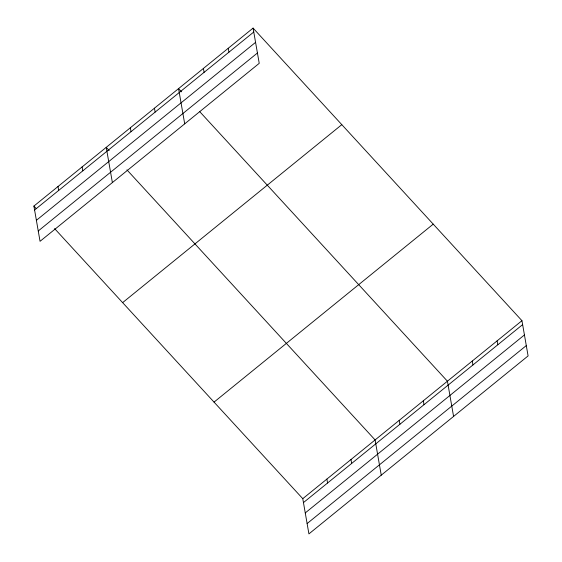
<?xml version="1.0" encoding="UTF-8"?>
<svg xmlns="http://www.w3.org/2000/svg" width="562" height="562" viewBox="0 0 562 562"><rect width="100%" height="100%" fill="white"/><g stroke="black" fill="none" stroke-linecap="round" stroke-linejoin="round"><path stroke-width="0.84" d="M253.083 28.1L259.23 63.33L40.05 241.309L33.903 206.078L253.083 28.1L521.95 320.691L528.097 355.922L308.917 533.9L302.77 498.67L54.605 228.608M34.591 209.991L253.764 32.02M36.389 220.325L255.57 42.354M38.251 230.975L257.424 52.997M122.628 302.63L341.808 124.659M214.045 402.111L433.225 224.14M302.77 498.67L521.95 320.691M303.452 502.59L522.632 324.611M305.257 512.923L524.437 334.945M307.119 523.566L526.292 345.588M181.519 91.831L178.561 88.613L184.708 123.844M199.854 111.789L447.429 381.205L453.576 416.435M109.19 150.56L106.232 147.342L112.379 182.573M126.935 169.872L375.1 439.941L381.247 475.171M33.903 206.078L36.27 208.65M497.11 340.867L497.792 344.787M472.27 361.036L472.951 364.956M423.319 400.783L424.001 404.703M399.21 420.362L399.891 424.282M350.99 459.519L351.672 463.432M326.88 479.091L327.562 483.011M228.242 48.269L228.924 52.189M203.402 68.445L204.083 72.358M154.452 108.192L155.133 112.105M130.342 127.764L131.023 131.684M82.122 166.921L82.804 170.841M58.012 186.5L58.694 190.42"/></g></svg>
